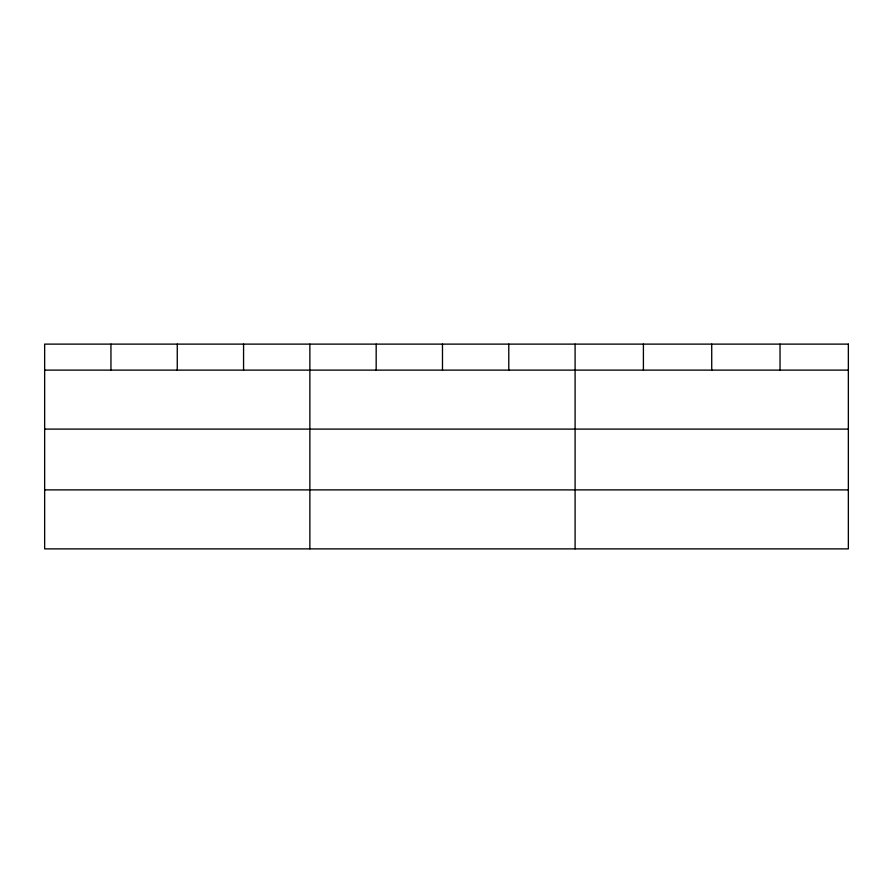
<?xml version="1.0" encoding="UTF-8"?>
<svg xmlns="http://www.w3.org/2000/svg" width="893" height="893" viewBox="0 0 893 893"><rect width="100%" height="100%" fill="white"/><g stroke="black" fill="none" stroke-linecap="round" stroke-linejoin="round"><path stroke-width="1.34" d="M44.65 370.115L848.35 370.115M44.65 429.109L848.35 429.109M44.65 489.889L848.35 489.889M780.035 344.118L780.035 370.115M711.721 344.118L711.721 370.115M643.406 344.118L643.406 370.115M575.092 344.118L575.092 548.882M508.787 344.118L508.787 370.115M442.481 344.118L442.481 370.115M376.176 344.118L376.176 370.115M309.871 344.118L309.871 548.882M243.566 344.118L243.566 370.115M177.261 344.118L177.261 370.115M110.955 344.118L110.955 370.115M848.35 344.118L44.65 344.118L44.65 548.882L848.35 548.882L848.35 344.118"/></g></svg>
